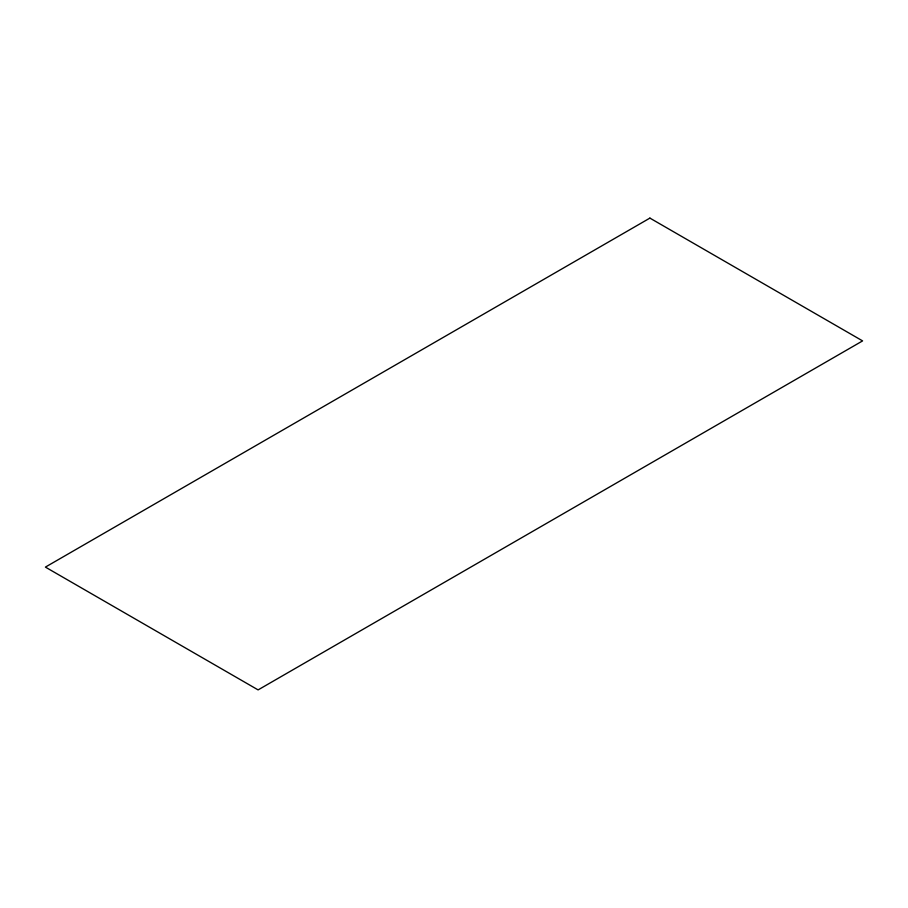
<?xml version="1.0" encoding="UTF-8"?>
<svg xmlns="http://www.w3.org/2000/svg" width="908" height="908" viewBox="0 0 908 908"><rect width="100%" height="100%" fill="white"/><g stroke="black" fill="none" stroke-linecap="round" stroke-linejoin="round"><path stroke-width="1.36" d="M649.901 218.102L45.4 567.103L258.099 689.898L862.6 340.897L649.901 218.102"/></g></svg>
